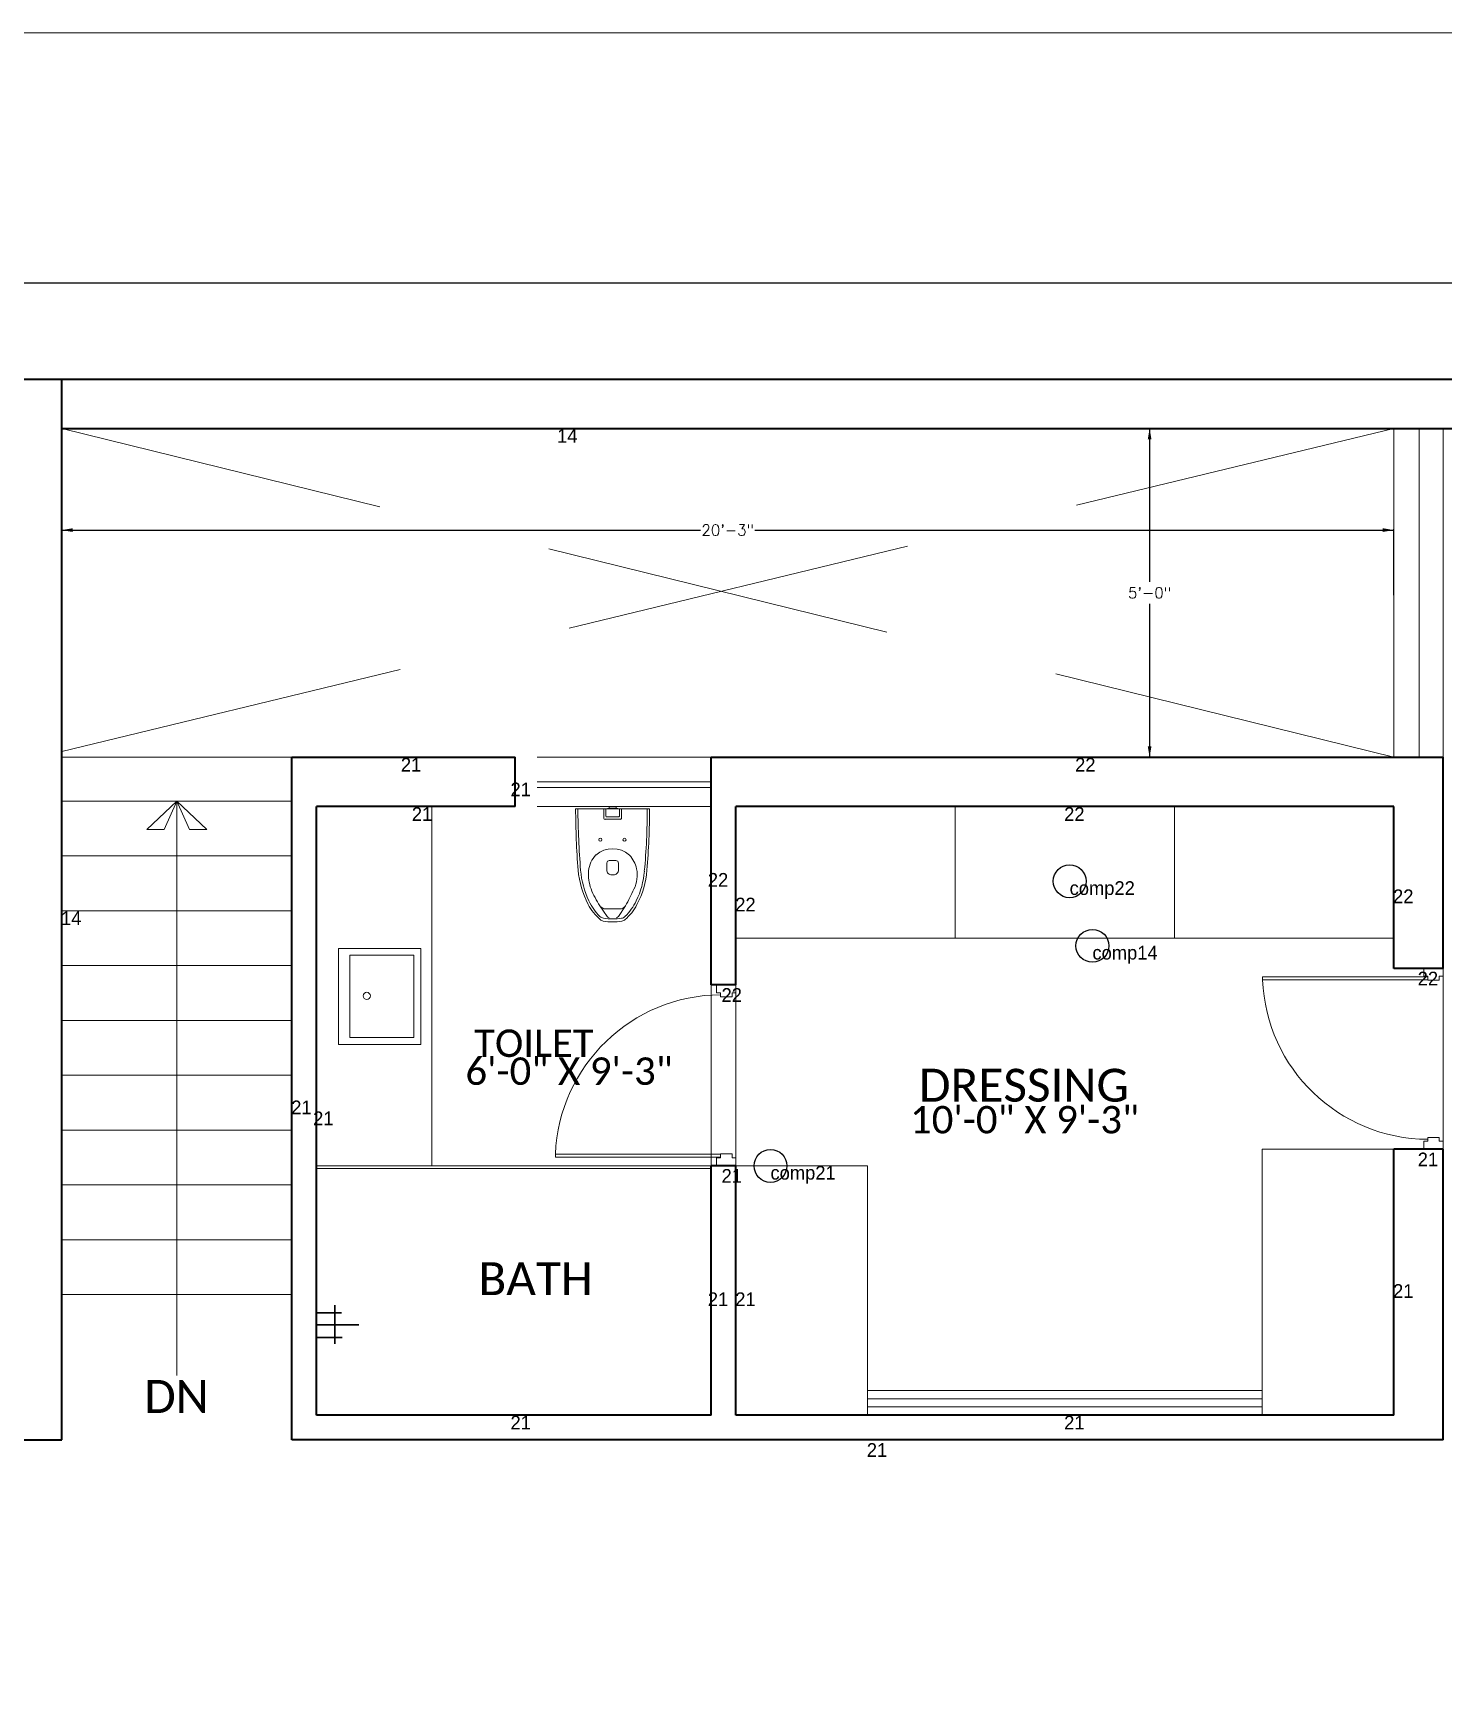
# Model space of a CAD drawing. Header units: inches. Extents: x -315739 to 316877, y 0 to 6478.
# Drawn here: x 315904.9 to 316162.1, y 6178.1 to 6478.2 of the extents above; entities that cross this region are included whole.
import ezdxf

# ---------------------------------------------------------------- set-up
doc = ezdxf.new("R2010")
doc.units = ezdxf.units.IN
doc.header["$LTSCALE"] = 5
doc.header["$MEASUREMENT"] = 0
doc.linetypes.add('DASHED', pattern=[19.05, 12.7, -6.35])
doc.linetypes.add('DASHED2', pattern=[9.525, 6.35, -3.175])
doc.layers.add('comp_debug_text', color=7, linetype='Continuous')
for name, color, linetype, lineweight in [('DI02', 5, 'Continuous', 5), ('DOOR', 7, 'Continuous', 9), ('FUR', 32, 'Continuous', 18), ('PP-OUTER', 1, 'Continuous', 20), ('PROJECTION', 7, 'DASHED', 20), ('Sanitary Fix', 122, 'Continuous', 13), ('STAIR', 6, 'Continuous', 9), ('TEXT', 7, 'Continuous', 15), ('VAINT', 4, 'DASHED2', 9), ('WALL', 7, 'Continuous', 35), ('WALL11', 7, 'Continuous', 30), ('WINDOW', 1, 'Continuous', 20)]:
    doc.layers.add(name, color=color, linetype=linetype, lineweight=lineweight)
doc.styles.add('calibri', font='calibri')
doc.styles.add('rs', font='rs')
doc.dimstyles.get("Standard").update_dxf_attribs({"dimtxt": 2, "dimasz": 2, "dimexe": 1.25, "dimexo": 0.625, "dimgap": 1, "dimtad": 1, "dimdec": 1, "dimlunit": 4, "dimcen": 2.5, "dimclrd": 5, "dimclre": 5, "dimclrt": 5, "dimadec": 0, "dimazin": 0, "dimtfac": 1, "dimtmove": 0, "dimatfit": 3, "dimfxl": 0.25, "dimarcsym": 0})

# ---------------------------------------------------------------- blocks, each defined once
blk = doc.blocks.new('A$C04F40293')
at = {"layer": 'DOOR', "color": 0, "lineweight": 9}
for p, q in [((39.33, 3.58), (39.33, 41.92)), ((39.33, 41.92), (40.02, 41.92)), ((40.02, 3.58), (40.02, 41.92)), ((0, 0), (42, 0))]:
    blk.add_line(p, q, dxfattribs=at)
at = {"layer": 'DOOR', "color": 0}
for p, q in [((1.85, 4.5), (0, 4.5)), ((0, 0), (0, 4.5)), ((1.85, 3.58), (1.85, 4.5)), ((40.15, 3.58), (40.15, 4.5)), ((40.15, 4.5), (42, 4.5)), ((42, 4.5), (42, 0)), ((2.77, 3.58), (1.85, 3.58)), ((1.85, 0), (1.85, 0.92)), ((1.85, 0.92), (2.77, 0.92)), ((2.77, 0.92), (2.77, 3.58)), ((39.23, 0.92), (39.23, 3.58)), ((39.23, 3.58), (40.15, 3.58)), ((40.15, 0.92), (39.23, 0.92)), ((40.15, 0), (40.15, 0.92)), ((0, 0), (1.85, 0)), ((42, 0), (40.15, 0))]:
    blk.add_line(p, q, dxfattribs=at)
at = {"layer": 'DOOR', "color": 0, "lineweight": 9}
blk.add_arc((40.91, 3.35), 38.6, 92.3483, 179.6623, dxfattribs=at)
blk = doc.blocks.new('W.C.RR')
at = {"layer": 'Sanitary Fix', "lineweight": 15}
for p, q in [((-406.56, -27.56), (-408.19, -30)), ((-407, -29.28), (-403.53, -29.28)), ((-402.4, -30), (-404.01, -27.56)), ((-405.13, -36.98), (-405.51, -36.98)), ((-406.62, -38.11), (-406.62, -39.68)), ((-406.06, -40.24), (-404.55, -40.24)), ((-403.99, -39.67), (-403.99, -38.11)), ((-413.69, -51.96), (-396.94, -51.96)), ((-407.3, -51.96), (-407.3, -49.83)), ((-407.03, -49.57), (-403.59, -49.57)), ((-406.86, -51.96), (-406.86, -50.37)), ((-406.56, -50.1), (-404.04, -50.1)), ((-406.46, -51.96), (-406.46, -52.03)), ((-406.46, -52.03), (-404.11, -52.03)), ((-406.12, -52.03), (-406.12, -52.4)), ((-405.79, -52.03), (-405.79, -51.96)), ((-404.79, -52.03), (-404.79, -51.96)), ((-404.48, -52.4), (-404.48, -52.03)), ((-404.11, -52.03), (-404.11, -51.96)), ((-403.77, -50.43), (-403.77, -51.96)), ((-403.29, -49.89), (-403.29, -51.96)), ((-406.12, -52.4), (-404.48, -52.4))]:
    blk.add_line(p, q, dxfattribs=at)
for centre in [(-408.1, -44.96), (-402.61, -44.96)]:
    blk.add_circle(centre, 0.358, dxfattribs=at)
for centre, radius, start, end in [((-400.27, -35.98), 12.02, 130.761, 151.8362), ((-399.63, -36.3), 12.22, 134.4074, 154.8903), ((-406.92, -29.12), 2, 102.4978, 129.0597), ((-407.19, -27.87), 1.36, 100.3332, 132.8161), ((-407, -30.42), 1.14, 90, 145.7536), ((-405.33, -37.38), 11.04, 79.0024, 100.9976), ((-405.33, -39.27), 12.27, 80.4841, 99.5159), ((-405.97, -28.04), 0.757, 100.9251, 141.0236), ((-404.51, -27.89), 0.599, 33.3554, 84.696), ((-403.53, -30.32), 1.04, 30.9018, 90), ((-403.48, -28.53), 1.38, 44.4952, 82.3555), ((-403.51, -28.23), 1.72, 53.3983, 80.1871), ((-410.79, -36.19), 11.96, 25.153, 46.1614), ((-410.07, -35.55), 11.54, 27.3045, 48.9088), ((-391.07, -40.33), 22.18, 153.1364, 174.1184), ((-392.18, -39.78), 20.45, 154.9076, 175.1535), ((-391.75, -41.02), 19.8, 146.1601, 158.6011), ((-469.36, -66.89), 76.45, 25.7005, 28.856), ((-416.53, -39.23), 18.46, 4.3585, 26.0983), ((-416.84, -39.45), 19.36, 4.1483, 28.3887), ((-401.94, -37.02), 8.85, 158.6011, 185.8382), ((-405.51, -38.09), 1.11, 90, 180.5857), ((-405.12, -38.11), 1.13, 0, 90.5296), ((-407.14, -36.95), 7.4, 348.905, 25.7005), ((-221.7, -52.58), 191.99, 175.6595, 179.8129), ((-206.24, -54.32), 206.96, 175.4918, 179.3454), ((-404.79, -37.32), 5.99, 185.8382, 224.1772), ((-406.06, -39.68), 0.56, 180, 270.535), ((-404.55, -39.68), 0.56, 270, 0.5829), ((-405.95, -37.18), 6.18, 315.8228, 348.905), ((-538.26, -51.43), 140.79, 359.7854, 5.545), ((-554.28, -51.81), 157.34, 359.9445, 5.0138), ((-405.3, -37.15), 5.76, 228.8891, 311.1109), ((-407.03, -49.83), 0.267, 90.024, 180), ((-406.59, -50.37), 0.269, 83.9983, 180), ((-404.04, -50.37), 0.273, 348.5553, 90), ((-403.59, -49.86), 0.298, 354.5234, 90)]:
    blk.add_arc(centre, radius, start, end, dxfattribs=at)
blk = doc.blocks.new('j')
at = {"layer": 'Sanitary Fix', "xscale": 0.8438057731173103, "yscale": 0.8438057731173103, "rotation": 180}
blk.add_blockref('W.C.RR', (13938.89, 1941.96), dxfattribs=at)
blk = doc.blocks.new('*D12')
at = {"layer": 'DI02', "color": 5, "linetype": 'ByBlock', "lineweight": -2}
for p, q in [((316110.78, 6406.11), (316108.41, 6406.11)), ((316108.59, 6406.11), (316108.59, 6378.11)), ((316108.59, 6374.11), (316108.59, 6346.11)), ((316110.78, 6346.11), (316108.41, 6346.11))]:
    blk.add_line(p, q, dxfattribs=at)
for points in [[(316108.59, 6406.11), (316108.92, 6404.11), (316108.25, 6404.11)], [(316108.59, 6346.11), (316108.25, 6348.11), (316108.92, 6348.11)]]:
    blk.add_solid(points, dxfattribs=at)
at = {"layer": 'DI02', "color": 5, "linetype": 'Continuous', "lineweight": -2, "insert": (316108.59, 6376.11), "char_height": 2, "width": 6.3333, "attachment_point": 5, "style": 'rs'}
blk.add_mtext('5\'-0"', dxfattribs=at)
blk = doc.blocks.new('*D7')
at = {"layer": 'DI02', "color": 5, "linetype": 'ByBlock', "lineweight": -2}
for p, q in [((315910.13, 6375.68), (315910.13, 6387.73)), ((315910.13, 6387.55), (316026.68, 6387.55)), ((316036.57, 6387.55), (316153.13, 6387.55)), ((316153.13, 6375.68), (316153.13, 6387.73))]:
    blk.add_line(p, q, dxfattribs=at)
for points in [[(315910.13, 6387.55), (315912.13, 6387.89), (315912.13, 6387.22)], [(316153.13, 6387.55), (316151.13, 6387.22), (316151.13, 6387.89)]]:
    blk.add_solid(points, dxfattribs=at)
at = {"layer": 'DI02', "color": 5, "linetype": 'Continuous', "lineweight": -2, "insert": (316031.63, 6387.55), "char_height": 2, "width": 7.8889, "attachment_point": 5, "style": 'rs'}
blk.add_mtext('20\'-3"', dxfattribs=at)
blk = doc.blocks.new('*D11')
at = {"layer": 'DI02', "color": 5, "linetype": 'ByBlock', "lineweight": -2}
for p, q in [((315896.63, 6415.18), (315896.63, 6432.81)), ((315896.63, 6432.63), (316335.43, 6432.63)), ((316345.32, 6432.63), (316562.63, 6432.63)), ((316562.63, 6415.18), (316562.63, 6432.81))]:
    blk.add_line(p, q, dxfattribs=at)
for points in [[(315896.63, 6432.63), (315898.63, 6432.96), (315898.63, 6432.3)], [(316562.63, 6432.63), (316560.63, 6432.3), (316560.63, 6432.96)]]:
    blk.add_solid(points, dxfattribs=at)
at = {"layer": 'DI02', "color": 5, "linetype": 'Continuous', "lineweight": -2, "insert": (316340.38, 6432.63), "char_height": 2, "width": 7.8889, "attachment_point": 5, "style": 'rs'}
blk.add_mtext('55\'-6"', dxfattribs=at)

msp = doc.modelspace()

# ---------------------------------------------------------------- hatches: boundary and pattern name
at = {"layer": 'WALL11'}
h = msp.add_hatch(dxfattribs=at)
h.set_pattern_fill('ANSI31', color=4, angle=360, style=0)
h.set_pattern_definition([])
h.paths.add_polyline_path([(316129.14, 6230.61), (316057.12, 6230.61), (316057.12, 6229.11), (316129.14, 6229.11)], flags=0)

# ---------------------------------------------------------------- linework, layer by layer
at = {"layer": 'debug', "color": 5}
for centre in [(316094, 6323.5), (316098.16, 6311.72), (316039.43, 6271.57)]:
    msp.add_circle(centre, 3, dxfattribs=at)
at = {"layer": 'FUR', "color": 8}
for p, q in [((316073.13, 6313.11), (316073.13, 6337.11)), ((316113.13, 6313.11), (316113.13, 6337.11)), ((316153.13, 6313.11), (316033.13, 6313.11)), ((316129.13, 6226.11), (316129.13, 6274.61)), ((316129.13, 6274.61), (316153.13, 6274.61)), ((316057.13, 6271.61), (316033.13, 6271.61)), ((316057.13, 6226.11), (316057.13, 6271.61))]:
    msp.add_line(p, q, dxfattribs=at)
at = {"layer": 'FUR'}
for points in [[(316057.12, 6230.61), (316129.14, 6230.61), (316129.14, 6226.11), (316057.12, 6226.11)], [(316057.12, 6229.11), (316129.14, 6229.11), (316129.14, 6227.61), (316057.12, 6227.61)]]:
    msp.add_lwpolyline(points, close=True, dxfattribs=at)
at = {"layer": 'PP-OUTER', "ltscale": 10}
msp.add_lwpolyline([(314746.3, 6478.25), (316876.8, 6478.25), (316876.8, 5818.73), (314746.3, 5818.73)], close=True, dxfattribs=at)
at = {"layer": 'PROJECTION'}
for p, q in [((315910.13, 6347.19), (316153.13, 6406.11)), ((316153.13, 6346.11), (315910.13, 6406.11)), ((315952.13, 6346.11), (315910.13, 6346.11))]:
    msp.add_line(p, q, dxfattribs=at)
at = {"layer": 'Sanitary Fix'}
for p, q in [((315977.63, 6271.61), (315977.63, 6337.11)), ((316028.63, 6271.61), (316028.63, 6304.61)), ((315956.63, 6271.61), (316028.63, 6271.61)), ((315956.63, 6271.11), (316028.63, 6271.11))]:
    msp.add_line(p, q, dxfattribs=at)
at = {"layer": 'Sanitary Fix', "lineweight": 30}
for p, q in [((315959.97, 6239.11), (315959.97, 6246.15)), ((315956.63, 6244.76), (315961.18, 6244.76)), ((315956.63, 6242.61), (315964.36, 6242.61)), ((315956.63, 6240.3), (315961.31, 6240.3))]:
    msp.add_line(p, q, dxfattribs=at)
at = {"layer": 'Sanitary Fix'}
for points in [[(315960.63, 6293.71), (315975.63, 6293.71), (315975.63, 6311.26), (315960.63, 6311.26)], [(315962.71, 6294.97), (315974.38, 6294.97), (315974.38, 6310.01), (315962.71, 6310.01)]]:
    msp.add_lwpolyline(points, close=True, dxfattribs=at)
msp.add_circle((315965.78, 6302.59), 0.651, dxfattribs=at)
at = {"layer": 'STAIR', "linetype": 'Continuous'}
for p, q in [((315910.13, 6338.11), (315952.13, 6338.11)), ((315910.13, 6328.11), (315952.13, 6328.11)), ((315910.13, 6318.11), (315952.13, 6318.11)), ((315910.13, 6308.11), (315952.13, 6308.11)), ((315910.13, 6298.11), (315952.13, 6298.11)), ((315910.13, 6288.11), (315952.13, 6288.11)), ((315910.13, 6278.11), (315952.13, 6278.11)), ((315910.13, 6268.11), (315952.13, 6268.11)), ((315910.13, 6258.11), (315952.13, 6258.11)), ((315910.13, 6248.11), (315952.13, 6248.11))]:
    msp.add_line(p, q, dxfattribs=at)
for points in [[(315931.13, 6338.11), (315925.68, 6332.93), (315928.79, 6332.93), (315931.13, 6338.11)], [(315931.13, 6338.11), (315931.13, 6233.37), (315931.13, 6233.37)], [(315931.13, 6338.11), (315936.58, 6332.93), (315933.47, 6332.93), (315931.13, 6338.11)]]:
    msp.add_lwpolyline(points, dxfattribs=at)
at = {"layer": 'VAINT', "color": 1}
for p, q in [((316028.63, 6346.11), (315992.88, 6346.11)), ((316028.63, 6341.61), (315992.88, 6341.61)), ((316028.63, 6340.61), (315992.88, 6340.61)), ((316028.63, 6337.11), (315992.88, 6337.11))]:
    msp.add_line(p, q, dxfattribs=at)
at = {"layer": 'WALL'}
for p, q in [((315701.65, 6415.11), (315910.13, 6415.11)), ((315910.13, 6221.61), (315910.13, 6415.11)), ((315910.13, 6415.11), (316562.63, 6415.11)), ((315910.13, 6406.11), (316091.38, 6406.11)), ((316091.38, 6406.11), (316333.13, 6406.11)), ((315952.13, 6346.11), (315992.88, 6346.11)), ((315952.13, 6221.61), (315952.13, 6346.11)), ((315992.88, 6337.11), (315992.88, 6346.11)), ((316028.63, 6346.11), (316162.13, 6346.11)), ((316028.63, 6304.61), (316028.63, 6346.11)), ((316162.13, 6307.61), (316162.13, 6346.11)), ((315992.88, 6337.11), (315956.63, 6337.11)), ((315956.63, 6226.11), (315956.63, 6337.11)), ((316153.13, 6337.11), (316033.13, 6337.11)), ((316033.13, 6304.61), (316033.13, 6337.11)), ((316153.13, 6307.61), (316153.13, 6337.11)), ((316162.13, 6307.61), (316153.13, 6307.61)), ((316033.13, 6304.61), (316028.63, 6304.61)), ((316162.13, 6274.61), (316153.13, 6274.61)), ((316153.13, 6226.11), (316153.13, 6274.61)), ((316162.13, 6221.61), (316162.13, 6274.61)), ((316033.13, 6271.61), (316028.63, 6271.61)), ((316028.63, 6226.11), (316028.63, 6271.61)), ((316033.13, 6226.11), (316033.13, 6271.61)), ((316028.63, 6226.11), (315956.63, 6226.11)), ((316153.13, 6226.11), (316033.13, 6226.11)), ((315748.13, 6221.61), (315910.13, 6221.61)), ((316162.13, 6221.61), (315952.13, 6221.61))]:
    msp.add_line(p, q, dxfattribs=at)
at = {"layer": 'WINDOW', "linetype": 'Continuous'}
for p, q in [((316153.13, 6406.11), (316153.13, 6346.11)), ((316162.13, 6346.11), (316162.13, 6406.11))]:
    msp.add_line(p, q, dxfattribs=at)
msp.add_lwpolyline([(316157.78, 6346.11), (316157.78, 6406.11)], dxfattribs=at)

# ---------------------------------------------------------------- block references
at = {"layer": 'DOOR', "color": 7, "yscale": 0.7857146202308628}
for p, xscale, rotation in [((316162.13, 6274.61), 0.7857146202308628, 90), ((316033.13, 6304.61), -0.7857146202308628, 89.99999999999996)]:
    msp.add_blockref('A$C04F40293', p, dxfattribs=dict(at, xscale=xscale, rotation=rotation))
at = {"layer": 'Sanitary Fix', "xscale": -0.9545454545456543, "yscale": 0.9545454545456543}
msp.add_blockref('j', (329642.39, 4441.18), dxfattribs=at)

# ---------------------------------------------------------------- texts
at = {"layer": 'comp_debug_text', "char_height": 2.5, "attachment_point": 1}
for s, insert in [('14', (316000.5, 6406)), ('21', (315972, 6346)), ('22', (316095, 6346)), ('21', (315992, 6341.5)), ('21', (315974, 6337)), ('22', (316093, 6337)), ('22', (316028, 6325)), ('22', (316033, 6320.5)), ('22', (316153, 6322)), ('14', (315910, 6318)), ('22', (316157.5, 6307)), ('22', (316030.5, 6304)), ('21', (315952, 6283.5)), ('21', (315956, 6281.5)), ('21', (316157.5, 6274)), ('21', (316030.5, 6271)), ('21', (316028, 6248.5)), ('21', (316033, 6248.5)), ('21', (316153, 6250)), ('21', (315992, 6226)), ('21', (316093, 6226)), ('21', (316057, 6221))]:
    msp.add_mtext(s, dxfattribs=dict(at, insert=insert))
at = {"layer": 'debug', "char_height": 2.5, "attachment_point": 1}
for s, insert in [('comp22', (316094, 6323.5)), ('comp14', (316098.16, 6311.72)), ('comp21', (316039.43, 6271.57))]:
    msp.add_mtext(s, dxfattribs=dict(at, insert=insert))
at = {"layer": 'TEXT', "style": 'calibri'}
for s, p in [('BATH', (315986.14, 6248)), ('DN', (315925.18, 6226.51))]:
    msp.add_text(s, height=6, dxfattribs=at).set_placement(p)
for s, insert, char_height, width, attachment_point in [(' TOILET', (315985.37, 6296.45), 5, 21.1111, 1), (' 6\'-0" X 9\'-3"', (315982.02, 6288.83), 5, 45.8333, 4), ('DRESSING', (316066.52, 6289.29), 6, 36.6667, 1), (' 10\'-0" X 9\'-3"', (316063.13, 6279.98), 5, 48.6111, 4)]:
    msp.add_mtext(s, dxfattribs=dict(at, insert=insert, char_height=char_height, width=width, attachment_point=attachment_point))

# ---------------------------------------------------------------- dimensions: what is measured, and where the dimension line sits
at = {"layer": 'DI02'}
dim = msp.add_linear_dim(base=(316562.63, 6432.63), p1=(315896.63, 6415.11), p2=(316562.63, 6415.11), dimstyle='Standard', dxfattribs=at)
dim.commit()
dim.dimension.update_dxf_attribs({"geometry": '*D11', "text_midpoint": (316340.38, 6432.63)})
at = {"layer": 'DI02', "color": 7}
for p1, p2, distance, picture, middle in [((316110.84, 6406.11), (316110.84, 6346.11), -2.25, '*D12', (316108.59, 6376.11)), ((315910.13, 6375.61), (316153.13, 6375.61), 11.94, '*D7', (316031.63, 6387.55))]:
    dim = msp.add_aligned_dim(p1=p1, p2=p2, distance=distance, dimstyle='Standard', dxfattribs=at)
    dim.commit()
    dim.dimension.update_dxf_attribs({"geometry": picture, "text_midpoint": middle})

doc.saveas('drawing.dxf')
